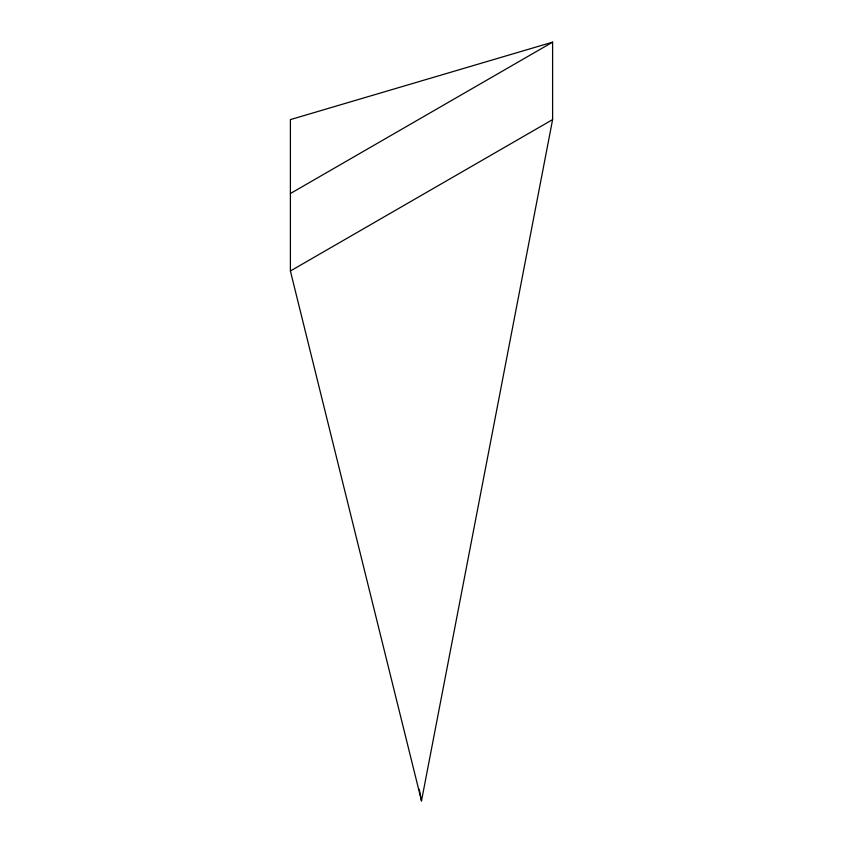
<?xml version="1.0" encoding="UTF-8"?>
<svg xmlns="http://www.w3.org/2000/svg" width="843" height="843" viewBox="0 0 843 843"><rect width="100%" height="100%" fill="white"/><g stroke="black" fill="none" stroke-linecap="round" stroke-linejoin="round"><path stroke-width="1.26" d="M421.5 800.85L552.608 119.611L552.608 42.15L290.392 119.611L290.392 270.993L421.5 800.85L419.266 789.227M290.392 193.532L552.608 42.15M290.392 270.993L552.608 119.611"/></g></svg>
